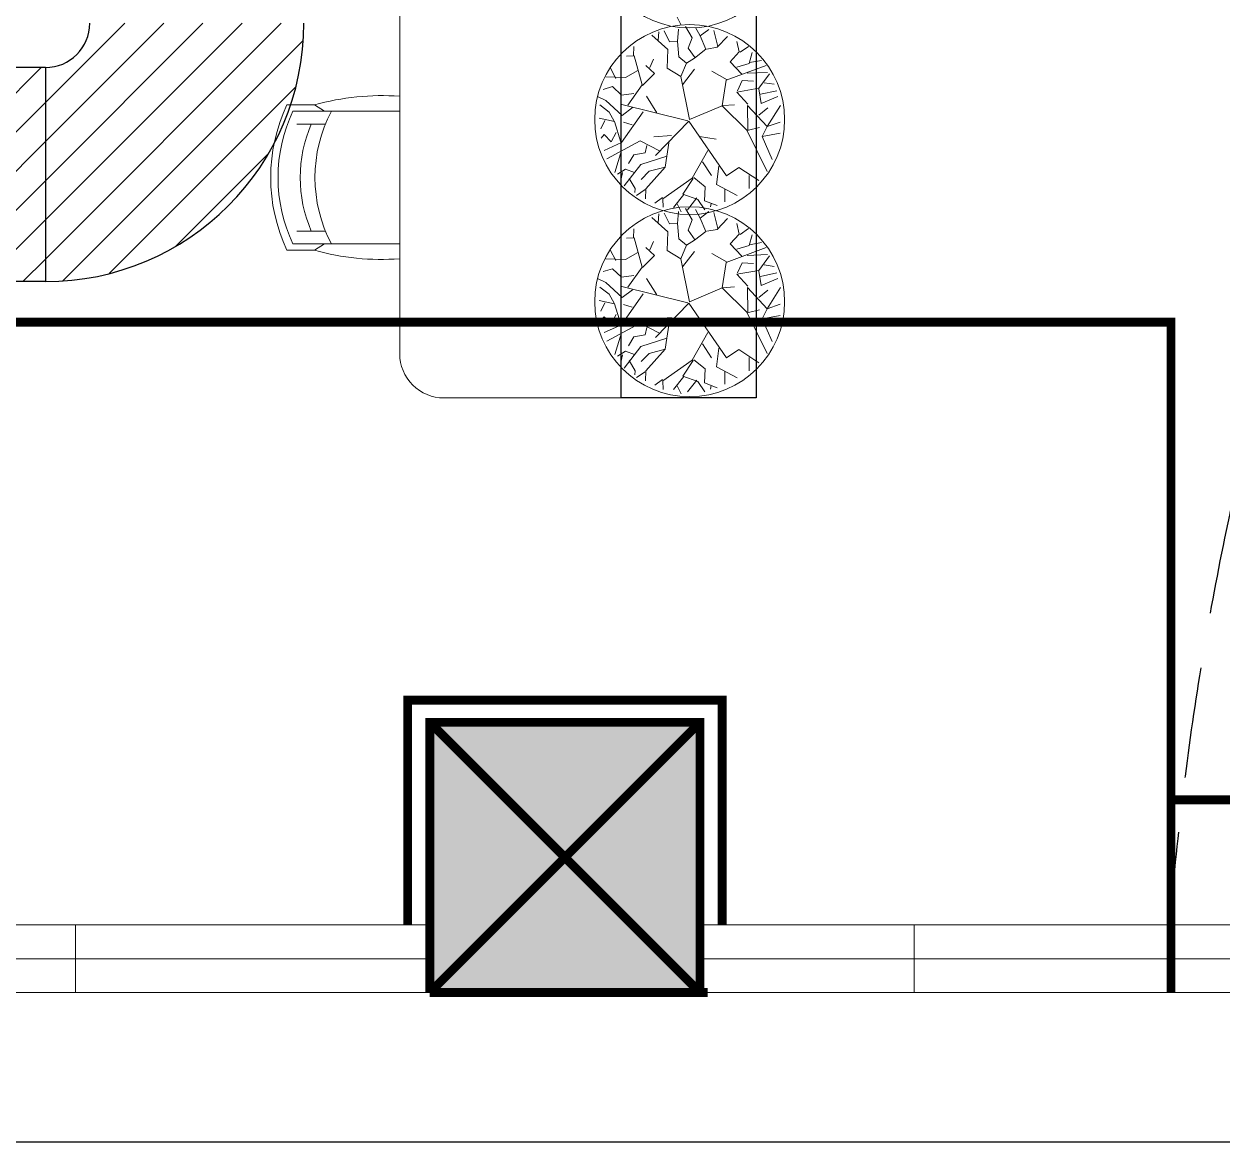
# Model space of a CAD drawing. Header units: millimetres. Extents: x 148480 to 578986, y 39883 to 155062.
# Drawn here: x 237317 to 241374, y 61401 to 65187 of the extents above; entities that cross this region are included whole.
import ezdxf

# ---------------------------------------------------------------- set-up
doc = ezdxf.new("R2010")
doc.units = ezdxf.units.MM
for name, pattern in [('CENTER', [2, 1.25, -0.25, 0.25, -0.25]), ('CONTINU', [0]), ('HIDDEN', [0.375, 0.25, -0.125])]:
    doc.linetypes.add(name, pattern=pattern)
for name, color, linetype in [('CEN', 252, 'CENTER'), ('Flooring', 44, 'Continuous'), ('Hatch 01_UC', 7, 'Continuous'), ('I - MODULAR', 44, 'Continuous'), ('Layer2', 4, 'Continuous'), ('Layer4', 6, 'Continuous'), ('M-HVAC ELLIPTICAL DUCT', 6, 'Continuous'), ('M-HVAC VRV PIPE', 4, 'Continuous'), ('M-HVAC-INSULATION', 8, 'Continuous')]:
    doc.layers.add(name, color=color, linetype=linetype)
doc.layers.add('glass', color=7, linetype='Continuous', lineweight=0, true_color=0x0000d6)
doc.layers.add('I-01$0$i-plants', color=7, linetype='Continuous', lineweight=13, true_color=0x86b300)
doc.layers.add('ID - MODULAR', color=44, linetype='Continuous', lineweight=5)
pattern_1 = [(225, (811127.6, 15256.2), (66.29126, -66.29126), [])]

# ---------------------------------------------------------------- blocks, each defined once
blk = doc.blocks.new('GFC1')
at = {"layer": 'Hatch 01_UC', "linetype": 'Continuous'}
h = blk.add_hatch(color=8, dxfattribs=at)
h.dxf.hatch_style = 1
h.paths.add_polyline_path([(312238.8, 62893.3), (311323.8, 62893.3), (311323.8, 63808.3), (312238.8, 63808.3)])
at = {"layer": 'CEN', "color": 8, "linetype": 'Continuous', "lineweight": 0}
for p, q in [((311323.8, 63808.3), (312238.8, 63808.3)), ((311323.8, 62893.3), (311323.8, 63808.3)), ((311323.8, 62893.3), (312238.8, 63808.3)), ((312238.8, 62893.3), (311323.8, 63808.3)), ((312238.8, 62893.3), (311323.8, 63808.3)), ((311323.8, 62893.3), (312238.8, 63808.3)), ((311323.8, 62893.3), (311323.8, 63808.3)), ((311323.8, 63808.3), (312238.8, 63808.3)), ((312238.8, 63808.3), (312238.8, 62893.3)), ((312238.8, 63808.3), (312238.8, 62893.3)), ((311323.8, 62893.3), (312238.8, 62893.3)), ((311323.8, 62893.3), (312238.8, 62893.3)), ((312264.3, 62893.3), (312238.8, 62893.3)), ((312264.3, 62893.3), (312238.8, 62893.3))]:
    blk.add_line(p, q, dxfattribs=at)
at = {"layer": 'CEN', "color": 8, "linetype": 'HIDDEN', "lineweight": 0, "ltscale": 1500}
blk.add_line((313833.7, 63545.8), (319782.2, 63545.8), dxfattribs=at)
blk.add_lwpolyline([(313833.7, 62893.3), (313833.7, 65163.3), (309733.7, 65163.3), (309733.7, 62893.3)], dxfattribs=at)
at = {"layer": 'CEN', "color": 8, "linetype": 'Continuous', "lineweight": 0}
for points in [[(312313.8, 63122.1), (312313.8, 63883.3), (311248.8, 63883.3), (311248.8, 63122.1)], [(312238.8, 63122.1), (312238.8, 63808.3), (311323.8, 63808.3), (311323.8, 63122.1)]]:
    blk.add_lwpolyline(points, dxfattribs=at)
at = {"layer": 'DEFPOINTS', "color": 8, "linetype": 'Continuous'}
blk.add_lwpolyline([(330908.9, 62386.8), (289636.8, 62386.8), (289636.8, 144736.9), (330908.9, 144736.9)], close=True, dxfattribs=at)
at = {"layer": 'Flooring', "color": 8, "linetype": 'HIDDEN', "ltscale": 1500}
for centre, radius, start, end in [((300007.7, 78255.1), 12777.8, 229.90697, 79.60318), ((324487.1, 62275.5), 10691.5, 104.44066, 175.45821)]:
    blk.add_arc(centre, radius, start, end, dxfattribs=at)
at = {"layer": 'glass', "color": 8, "linetype": 'Continuous'}
for p, q in [((311323.8, 63122.1), (302275.5, 63122.1)), ((310123.8, 62893.3), (310123.8, 63122.1)), ((321363.4, 63122.1), (312238.8, 63122.1)), ((312963.4, 62893.3), (312963.4, 63122.1)), ((311323.8, 63007.7), (302275.5, 63007.7)), ((321363.4, 63007.7), (312238.8, 63007.7)), ((311323.8, 62893.3), (302275.5, 62893.3)), ((321363.4, 62893.3), (312238.8, 62893.3))]:
    blk.add_line(p, q, dxfattribs=at)
at = {"layer": 'I - MODULAR', "color": 8, "linetype": 'Continuous'}
blk.add_lwpolyline([(311971.9, 70906.6), (312428.4, 70906.6), (312428.4, 64906.6), (311971.9, 64906.6)], close=True, dxfattribs=at)
at = {"layer": 'I-01$0$i-plants', "color": 8}
for p, q in [((312161, 66196.2), (312174.5, 66169)), ((312130.3, 66086.6), (312075.8, 66135)), ((312097.1, 66117), (312099.2, 66146.5)), ((312135.8, 66113), (312117, 66149.8)), ((312162.4, 66114.1), (312166.3, 66155.4)), ((312212.3, 66126.8), (312189.9, 66164.9)), ((312198.5, 66091.4), (312212.3, 66126.8)), ((312239.8, 66133), (312223.1, 66161.6)), ((312239.8, 66133), (312268.3, 66154.8)), ((312258.8, 66087.4), (312239.8, 66133)), ((312298.7, 66097), (312285.3, 66151)), ((312297.1, 66094.1), (312331.6, 66131.3)), ((312013.6, 66065.1), (312014.8, 66096.7)), ((312128, 66023.4), (312130.3, 66086.6)), ((312162.4, 66114.1), (312135.8, 66113)), ((312167.4, 66062), (312162.4, 66114.1)), ((312221.9, 66058.3), (312198.5, 66091.4)), ((312219.6, 66057.6), (312258.8, 66087.4)), ((312261.4, 66088.2), (312297.1, 66094.1)), ((312371.4, 66078.7), (312363.3, 66114)), ((312374.3, 66077.2), (312403.4, 66097.1)), ((312015.9, 66065.8), (311989.7, 66064.7)), ((312043.2, 65966.7), (312015.9, 66065.8)), ((312068.3, 66025.5), (312081.4, 66053.9)), ((312192.5, 66040.7), (312167.4, 66062)), ((312192.5, 66040.7), (312219.6, 66057.6)), ((312341.2, 66044.9), (312371.4, 66078.7)), ((312380.6, 66003.3), (312341.2, 66044.9)), ((312404.8, 66039.5), (312415, 66076.2)), ((312406.4, 66042.3), (312447, 66049.8)), ((311953.4, 65989), (311934.2, 66025.7)), ((312028.4, 66015.9), (311987, 65992.3)), ((312043.7, 65964.8), (312084.8, 66006)), ((312084.8, 66006), (312055.5, 66032.9)), ((312174.1, 65994.8), (312128, 66023.4)), ((312174.1, 65994.8), (312192.5, 66040.7)), ((312179.5, 65967.5), (312220, 66019.7)), ((312330.3, 65983.5), (312278.7, 66012.9)), ((312327.7, 65982.8), (312463.1, 66032.5)), ((312362.9, 66026.9), (312404.8, 66039.5)), ((312398.4, 66006.3), (312467.3, 66009)), ((312437.7, 65955.6), (312474, 66004.5)), ((311987, 65992.3), (311919.5, 65994.4)), ((311994, 65898.3), (312043.2, 65966.7)), ((312203.7, 65849.4), (312174.1, 65994.8)), ((312313.7, 65896), (312327.7, 65982.8)), ((312365.3, 65947.2), (312381.9, 65981.3)), ((312381.9, 65981.3), (312420, 65979.2)), ((312456.1, 65974.4), (312489.9, 65968.9)), ((311919.6, 65914), (311894.3, 65926.4)), ((311942.9, 65961.4), (311910.8, 65951.7)), ((311973.2, 65932.4), (311942.9, 65961.4)), ((312014.3, 65938), (311973.2, 65932.4)), ((312092.7, 65872.2), (312057.1, 65928.4)), ((312363.9, 65942.3), (312437.7, 65955.6)), ((312400.4, 65902), (312363.9, 65942.3)), ((312438.4, 65953.5), (312445.3, 65904.3)), ((312443.9, 65935.1), (312499.3, 65947.3)), ((312445.3, 65904.3), (312502.2, 65928.1)), ((311931.3, 65875), (311900, 65899.3)), ((311974.7, 65863.6), (311919.6, 65914)), ((312197.3, 65845.5), (311969.9, 65901.8)), ((312010, 65889.8), (311974.7, 65863.6)), ((312203.7, 65849.4), (312313.7, 65896)), ((312313.7, 65896), (312397.1, 65813.8)), ((312316, 65896.7), (312355.4, 65899.7)), ((312400.3, 65812.7), (312399, 65897.2)), ((312399, 65897.2), (312466.1, 65825.6)), ((312438.3, 65864.1), (312468.7, 65888.9)), ((312466.1, 65825.6), (312511.4, 65897.3)), ((311949.2, 65842.4), (311897.4, 65853.7)), ((311916, 65846), (311902.9, 65817.6)), ((311948.6, 65844.6), (311931.3, 65875)), ((311970.1, 65772.9), (311949.2, 65842.4)), ((312046.3, 65876.2), (311973, 65771.4)), ((312200.6, 65844.1), (312088, 65727.7)), ((312200.6, 65844.1), (312328.1, 65659.2)), ((311954.4, 65806.2), (311937.5, 65774.3)), ((312008.8, 65831.4), (311979.2, 65840.5)), ((312397.1, 65813.8), (312466, 65673.8)), ((312402.6, 65813.3), (312440.2, 65822.3)), ((312466.1, 65825.6), (312449.4, 65791.7)), ((312449.4, 65791.7), (312510.3, 65803.2)), ((312466.1, 65825.6), (312509.6, 65841)), ((311913.9, 65798.5), (311904, 65786.7)), ((311937.5, 65774.3), (311913.9, 65798.5)), ((311973, 65771.4), (311914.1, 65744.9)), ((312035.7, 65777), (311922.7, 65716.2)), ((312102.1, 65743.2), (312035.7, 65777)), ((312059.1, 65761.6), (312052.9, 65737.3)), ((312142.6, 65795.5), (312082.4, 65791)), ((312134.6, 65777.5), (312121.3, 65688.6)), ((312237.2, 65792.6), (312293.9, 65782.8)), ((312449.4, 65791.7), (312483.1, 65714.6)), ((311972.9, 65744.6), (311949.8, 65670.7)), ((312014.7, 65730.3), (311997.1, 65700.5)), ((312052.9, 65737.3), (312014.7, 65730.3)), ((312126, 65725.9), (312038.1, 65697.2)), ((312264.9, 65745.2), (312212.7, 65651.5)), ((311986.5, 65681.7), (311959.4, 65664.8)), ((312038.1, 65697.2), (311982.3, 65624.8)), ((312016.6, 65670.7), (311986.5, 65681.7)), ((312121.3, 65688.6), (312054.9, 65615.3)), ((312121.3, 65688.6), (312066.5, 65674.5)), ((312247.2, 65706.3), (312277.1, 65659.6)), ((312302.5, 65691.7), (312294.4, 65629.1)), ((312328.2, 65659.3), (312370.6, 65687.6)), ((312370.6, 65687.6), (312437.8, 65642.9)), ((311976.6, 65669.9), (311971, 65643.5)), ((311998.9, 65649.8), (312019.6, 65615.9)), ((312066.5, 65674.5), (312039.8, 65646.5)), ((312212.7, 65651.5), (312113.2, 65581.2)), ((312216, 65650.1), (312180.9, 65597.1)), ((312217.6, 65652.9), (312256.5, 65622.1)), ((312405.7, 65660.1), (312405.7, 65615.6)), ((312019.6, 65615.9), (312018.5, 65602)), ((312052.9, 65612.3), (312024.2, 65592.5)), ((312054.9, 65615.3), (312054, 65581.4)), ((312256.5, 65622.1), (312254.5, 65574.7)), ((312294.4, 65629.1), (312364.6, 65592.1)), ((312323.3, 65613), (312323, 65570.5)), ((312111.9, 65585.5), (312085.4, 65566.4)), ((312113.2, 65581.2), (312113.7, 65552.5)), ((312183.8, 65595.9), (312148.9, 65551.8)), ((312161, 65564.3), (312174.5, 65537.1)), ((312180.9, 65597.1), (312231.6, 65579)), ((312227.6, 65584.3), (312196.9, 65543.8)), ((312231.6, 65579), (312255.6, 65543.8)), ((312254.5, 65574.7), (312296.9, 65558.2)), ((312276, 65565.5), (312274.2, 65553.8)), ((312130.3, 65469.7), (312075.8, 65518.2)), ((312097.1, 65500.2), (312099.2, 65529.7)), ((312135.8, 65496.1), (312117, 65532.9)), ((312162.4, 65497.3), (312166.3, 65538.6)), ((312212.3, 65510), (312189.9, 65548)), ((312239.8, 65516.1), (312223.1, 65544.7)), ((312239.8, 65516.1), (312268.3, 65537.9)), ((312298.7, 65480.2), (312285.3, 65534.2)), ((312013.6, 65448.3), (312014.8, 65479.9)), ((312162.4, 65497.3), (312135.8, 65496.1)), ((312167.4, 65445.2), (312162.4, 65497.3)), ((312198.5, 65474.6), (312212.3, 65510)), ((312258.8, 65470.5), (312239.8, 65516.1)), ((312261.4, 65471.3), (312297.1, 65477.3)), ((312297.1, 65477.3), (312331.6, 65514.5)), ((312371.4, 65461.9), (312363.3, 65497.2)), ((312374.3, 65460.4), (312403.4, 65480.3)), ((312015.9, 65449), (311989.7, 65447.9)), ((312043.2, 65349.9), (312015.9, 65449)), ((312068.3, 65408.7), (312081.4, 65437.1)), ((312128, 65406.6), (312130.3, 65469.7)), ((312192.5, 65423.8), (312167.4, 65445.2)), ((312192.5, 65423.8), (312219.6, 65440.8)), ((312221.9, 65441.5), (312198.5, 65474.6)), ((312219.6, 65440.8), (312258.8, 65470.5)), ((312341.2, 65428.1), (312371.4, 65461.9)), ((312404.8, 65422.7), (312415, 65459.3)), ((311953.4, 65372.1), (311934.2, 65408.8)), ((312028.4, 65399.1), (311987, 65375.5)), ((312084.8, 65389.2), (312055.5, 65416)), ((312174.1, 65377.9), (312128, 65406.6)), ((312174.1, 65377.9), (312192.5, 65423.8)), ((312179.5, 65350.7), (312220, 65402.9)), ((312330.3, 65366.7), (312278.7, 65396)), ((312327.7, 65365.9), (312463.1, 65415.7)), ((312380.6, 65386.5), (312341.2, 65428.1)), ((312362.9, 65410.1), (312404.8, 65422.7)), ((312406.4, 65425.5), (312447, 65433)), ((311987, 65375.5), (311919.5, 65377.6)), ((312043.7, 65348), (312084.8, 65389.2)), ((312203.7, 65232.6), (312174.1, 65377.9)), ((312313.7, 65279.2), (312327.7, 65365.9)), ((312365.3, 65330.3), (312381.9, 65364.5)), ((312381.9, 65364.5), (312420, 65362.4)), ((312398.4, 65389.5), (312467.3, 65392.2)), ((312437.7, 65338.8), (312474, 65387.7)), ((312456.1, 65357.6), (312489.9, 65352.1)), ((311942.9, 65344.5), (311910.8, 65334.9)), ((311973.2, 65315.6), (311942.9, 65344.5)), ((312014.3, 65321.1), (311973.2, 65315.6)), ((311994, 65281.5), (312043.2, 65349.9)), ((312363.9, 65325.5), (312437.7, 65338.8)), ((312400.4, 65285.2), (312363.9, 65325.5)), ((312438.4, 65336.6), (312445.3, 65287.4)), ((312443.9, 65318.3), (312499.3, 65330.5)), ((311919.6, 65297.2), (311894.3, 65309.6)), ((311931.3, 65258.2), (311900, 65282.4)), ((311974.7, 65246.8), (311919.6, 65297.2)), ((312197.3, 65228.7), (311969.9, 65285)), ((312092.7, 65255.4), (312057.1, 65311.6)), ((312203.7, 65232.6), (312313.7, 65279.2)), ((312313.7, 65279.2), (312397.1, 65196.9)), ((312316, 65279.9), (312355.4, 65282.9)), ((312400.3, 65195.8), (312399, 65280.3)), ((312399, 65280.3), (312466.1, 65208.8)), ((312445.3, 65287.4), (312502.2, 65311.3)), ((312466.1, 65208.8), (312511.4, 65280.5)), ((311949.2, 65225.6), (311897.4, 65236.8)), ((311948.6, 65227.7), (311931.3, 65258.2)), ((312046.3, 65259.4), (311973, 65154.6)), ((312010, 65273), (311974.7, 65246.8)), ((312438.3, 65247.3), (312468.7, 65272.1)), ((311916, 65229.2), (311902.9, 65200.8)), ((311970.1, 65156.1), (311949.2, 65225.6)), ((312008.8, 65214.6), (311979.2, 65223.7)), ((312200.6, 65227.3), (312088, 65110.9)), ((312200.6, 65227.3), (312328.1, 65042.4)), ((312397.1, 65196.9), (312466, 65057)), ((312402.6, 65196.5), (312440.2, 65205.4)), ((312466.1, 65208.8), (312449.4, 65174.9)), ((312466.1, 65208.8), (312509.6, 65224.2)), ((311913.9, 65181.7), (311904, 65169.9)), ((311937.5, 65157.5), (311913.9, 65181.7)), ((311973, 65154.6), (311914.1, 65128.1)), ((312035.7, 65160.1), (311922.7, 65099.4)), ((311954.4, 65189.4), (311937.5, 65157.5)), ((312102.1, 65126.4), (312035.7, 65160.1)), ((312142.6, 65178.7), (312082.4, 65174.2)), ((312134.6, 65160.6), (312121.3, 65071.7)), ((312237.2, 65175.8), (312293.9, 65166)), ((312449.4, 65174.9), (312510.3, 65186.4)), ((312449.4, 65174.9), (312483.1, 65097.8)), ((311972.9, 65127.7), (311949.8, 65053.9)), ((312014.7, 65113.5), (311997.1, 65083.7)), ((312052.9, 65120.5), (312014.7, 65113.5)), ((312059.1, 65144.8), (312052.9, 65120.5)), ((312264.9, 65128.4), (312212.7, 65034.6)), ((312038.1, 65080.4), (311982.3, 65008)), ((312126, 65109.1), (312038.1, 65080.4)), ((312121.3, 65071.7), (312054.9, 64998.5)), ((312121.3, 65071.7), (312066.5, 65057.7)), ((312247.2, 65089.5), (312277.1, 65042.7)), ((312302.5, 65074.8), (312294.4, 65012.3)), ((312328.2, 65042.4), (312370.6, 65070.8)), ((312370.6, 65070.8), (312437.8, 65026.1)), ((311986.5, 65064.9), (311959.4, 65047.9)), ((311976.6, 65053.1), (311971, 65026.7)), ((312016.6, 65053.9), (311986.5, 65064.9)), ((311998.9, 65033), (312019.6, 64999.1)), ((312066.5, 65057.7), (312039.8, 65029.6)), ((312212.7, 65034.6), (312113.2, 64964.4)), ((312216, 65033.2), (312180.9, 64980.3)), ((312217.6, 65036.1), (312256.5, 65005.3)), ((312405.7, 65043.3), (312405.7, 64998.8)), ((312019.6, 64999.1), (312018.5, 64985.2)), ((312052.9, 64995.5), (312024.2, 64975.7)), ((312054.9, 64998.5), (312054, 64964.6)), ((312256.5, 65005.3), (312254.5, 64957.8)), ((312294.4, 65012.3), (312364.6, 64975.3)), ((312323.3, 64996.2), (312323, 64953.6)), ((312111.9, 64968.7), (312085.4, 64949.6)), ((312113.2, 64964.4), (312113.7, 64935.6)), ((312183.8, 64979.1), (312148.9, 64935)), ((312180.9, 64980.3), (312231.6, 64962.2)), ((312227.6, 64967.5), (312196.9, 64927)), ((312231.6, 64962.2), (312255.6, 64926.9)), ((312254.5, 64957.8), (312296.9, 64941.4)), ((312161, 64947.5), (312174.5, 64920.3)), ((312276, 64948.7), (312274.2, 64936.9))]:
    blk.add_line(p, q, dxfattribs=at)
at = {"layer": 'I-01$0$i-plants', "color": 8, "linetype": 'CONTINU'}
for centre in [(312203.7, 66481.3), (312203.7, 65849.4), (312203.7, 65232.6)]:
    blk.add_circle(centre, 321.5, dxfattribs=at)
at = {"layer": 'ID - MODULAR', "color": 8, "ltscale": 500}
for p, q in [((310932.9, 65899.1), (310839.7, 65899.1)), ((310967.1, 65878), (310932.9, 65899.1)), ((310990.8, 65878), (310860, 65878)), ((310968.8, 65878), (310967.1, 65878)), ((310990.8, 65878), (311221.9, 65878)), ((310839.7, 65407.1), (310932.9, 65407.1)), ((310860, 65428.3), (310990.8, 65428.3)), ((310967.1, 65428.3), (310932.9, 65407.1)), ((310968.8, 65428.3), (310967.1, 65428.3)), ((311221.9, 65428.3), (310990.8, 65428.3))]:
    blk.add_line(p, q, dxfattribs=at)
at = {"layer": 'ID - MODULAR', "color": 8, "ltscale": 500, "extrusion": (0, 0, -1)}
for p, q in [((310873.9, 65834.2), (310970.3, 65834.2)), ((310873.9, 65472.1), (310970.3, 65472.1))]:
    blk.add_line(p, q, dxfattribs=at)
at = {"layer": 'ID - MODULAR', "color": 8, "ltscale": 500}
blk.add_lwpolyline([(311971.9, 64906.6), (311371.9, 64906.6, -0.414214), (311221.9, 65056.6), (311221.9, 66406.6), (311971.9, 66406.6)], format="xyb", close=True, dxfattribs=at)
at = {"layer": 'ID - MODULAR', "color": 8, "ltscale": 500, "extrusion": (0, 0, -1)}
for centre, major_axis, start_param, end_param in [((311160.3, 65092), (838.5, 0), 4.437818, 4.785935), ((311365.9, 65653.1), (580.8, 0), 2.704257, 3.578932), ((311340.9, 65653.1), (-530.9, 0), 5.845838, 6.720513), ((311415.9, 65653.1), (480.9, 0), 2.65511, 3.628104), ((311340.9, 65653.1), (-455.9, 0), 5.8748, 6.691551), ((311160.3, 66214.3), (838.5, 0), 1.49727, 1.845387)]:
    blk.add_ellipse(centre, major_axis=major_axis, ratio=1, start_param=start_param, end_param=end_param, dxfattribs=at)
blk = doc.blocks.new('BEAM')
at = {"layer": 'CEN', "color": 11, "linetype": 'HIDDEN', "lineweight": 0, "ltscale": 1500, "const_width": 30}
for points in [[(373833.7, 62893.3), (373833.7, 65163.3), (369733.7, 65163.3), (369733.7, 62893.3)], [(373833.7, 63545.8), (379782.2, 63545.8)]]:
    blk.add_lwpolyline(points, dxfattribs=at)
at = {"layer": 'CEN', "color": 11, "linetype": 'Continuous', "lineweight": 0, "const_width": 30}
for points in [[(372313.8, 63122.1), (372313.8, 63883.3), (371248.8, 63883.3), (371248.8, 63122.1)], [(372238.8, 63122.1), (372238.8, 63808.3), (371323.8, 63808.3), (371323.8, 63122.1)], [(371323.8, 63808.3), (372238.8, 63808.3)], [(371323.8, 62893.3), (371323.8, 63808.3)], [(371323.8, 62893.3), (372238.8, 63808.3)], [(372238.8, 62893.3), (371323.8, 63808.3)], [(372238.8, 62893.3), (371323.8, 63808.3)], [(371323.8, 62893.3), (372238.8, 63808.3)], [(371323.8, 62893.3), (371323.8, 63808.3)], [(371323.8, 63808.3), (372238.8, 63808.3)], [(372238.8, 63808.3), (372238.8, 62893.3)], [(372238.8, 63808.3), (372238.8, 62893.3)], [(371323.8, 62893.3), (372238.8, 62893.3)], [(371323.8, 62893.3), (372238.8, 62893.3)], [(372264.3, 62893.3), (372238.8, 62893.3)], [(372264.3, 62893.3), (372238.8, 62893.3)]]:
    blk.add_lwpolyline(points, dxfattribs=at)
blk = doc.blocks.new('BEE')
at = {"layer": 'M-HVAC VRV PIPE', "linetype": 'Continuous'}
blk.add_blockref('BEAM', (0, 0), dxfattribs=at)

msp = doc.modelspace()

# ---------------------------------------------------------------- block references
at = {"layer": 'Layer4', "linetype": 'Continuous', "rotation": 360}
msp.add_blockref('GFC1', (-72632.4, -986), dxfattribs=at)

# ---------------------------------------------------------------- next in the draw order: hatches: boundary and pattern name
at = {"layer": 'M-HVAC-INSULATION'}
h = msp.add_hatch(dxfattribs=at)
h.set_pattern_fill('ANSI31', color=26, scale=750, angle=180, style=0)
h.set_pattern_definition(pattern_1)
h.paths.add_polyline_path([(237539.9, 65189.8, -0.414214), (237389.9, 65039.8), (237389.9, 64314.8, 0.414214), (238264.9, 65189.8)])
h = msp.add_hatch(dxfattribs=at)
h.set_pattern_fill('ANSI31', color=26, scale=750, angle=180, style=0)
h.set_pattern_definition(pattern_1)
h.paths.add_polyline_path([(232839.3, 64314.8), (232839.3, 65039.8), (237389.9, 65039.8), (237389.9, 64314.8)])

# ---------------------------------------------------------------- next in the draw order: linework, layer by layer
at = {"layer": 'M-HVAC ELLIPTICAL DUCT', "linetype": 'Continuous'}
for p, q in [((237389.9, 65039.8), (232839.3, 65039.8)), ((237389.9, 65039.8), (237389.9, 64314.8)), ((237389.9, 64314.8), (232839.3, 64314.8))]:
    msp.add_line(p, q, dxfattribs=at)
for radius in [150, 875]:
    msp.add_arc((237389.9, 65189.8), radius, 270, 0, dxfattribs=at)

# ---------------------------------------------------------------- next in the draw order: block references
at = {"layer": 'Layer2', "linetype": 'Continuous', "rotation": 360}
msp.add_blockref('BEE', (-132632.4, -986), dxfattribs=at)

doc.saveas('drawing.dxf')
